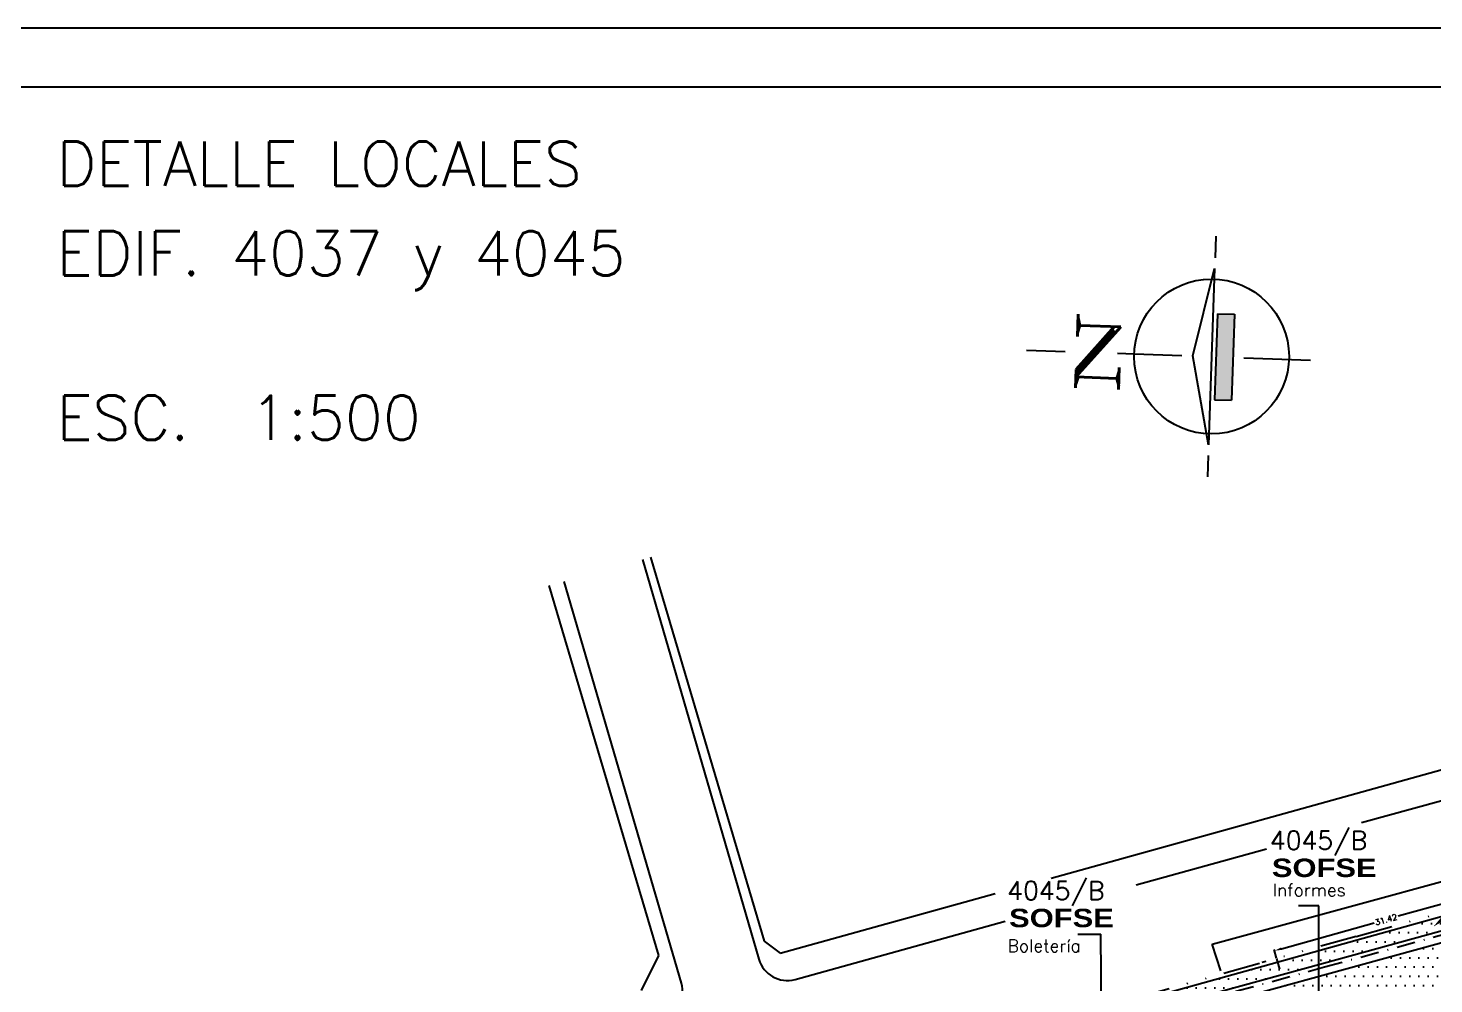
# Model space of a CAD drawing. Header units: metres. Extents: x -2640 to -492, y 2614 to 2999.
# Drawn here: x -2312.4 to -2121.8, y 2869 to 2998.5 of the extents above; entities that cross this region are included whole.
import ezdxf

# ---------------------------------------------------------------- set-up
doc = ezdxf.new("R2010")
doc.units = ezdxf.units.M
doc.header["$LTSCALE"] = 10
doc.header["$MEASUREMENT"] = 0
doc.linetypes.add('DASHDOT2', pattern=[0.5, 0.25, -0.125, 0, -0.125])
doc.linetypes.add('DIVIDE', pattern=[1.25, 0.5, -0.25, 0, -0.25, 0, -0.25])
doc.layers.get('0').update_dxf_attribs({"linetype": 'CONTINUOUS'})
doc.layers.get('DEFPOINTS').update_dxf_attribs({"linetype": 'CONTINUOUS'})
for name, color, linetype in [('CALLES', 2, 'CONTINUOUS'), ('HABILITA', 181, 'CONTINUOUS'), ('LIMITE', 2, 'DASHDOT2'), ('LINE_02', 2, 'CONTINUOUS'), ('NORTE', 4, 'CONTINUOUS'), ('PERMUTA', 130, 'CONTINUOUS'), ('RECUADRO', 9, 'CONTINUOUS'), ('RECUADRO2', 2, 'CONTINUOUS'), ('TEXT-03', 3, 'CONTINUOUS'), ('Titulo (Solo límites)', 102, 'DIVIDE'), ('TMR', 220, 'CONTINUOUS')]:
    doc.layers.add(name, color=color, linetype=linetype)
doc.styles.add('ROMANS', font='romans.shx')
doc.styles.add('ROMANT', font='romant', dxfattribs={"width": 2, "height": 1})
doc.styles.add('SANSSERIFBOLD', font='sasb____.pfb', dxfattribs={"width": 0.8, "height": 8})
doc.dimstyles.new('CHICAS', dxfattribs={"dimtxt": 0.8, "dimasz": 1, "dimexe": 0.18, "dimexo": 0.0625, "dimgap": 0.09, "dimtad": 0, "dimzin": 0, "dimdsep": 46, "dimtxsty": 'ROMANS', "dimcen": 0.09, "dimclrd": 1, "dimclre": 1, "dimclrt": 7, "dimadec": 0, "dimazin": 0, "dimtfac": 1, "dimtmove": 2, "dimatfit": 3, "dimfxl": 0, "dimtolj": 1, "dimtzin": 0, "dimarcsym": 0})

# ---------------------------------------------------------------- blocks, each defined once
blk = doc.blocks.new('*D9')
at = {"color": 1, "lineweight": -2}
for p, q in [((-2114.16, 2881.62), (-2126.7, 2878.13)), ((-2112.92, 2880.89), (-2113.25, 2882.07)), ((-2142.5, 2873.73), (-2129.96, 2877.22)), ((-2143.19, 2872.46), (-2143.51, 2873.64))]:
    blk.add_line(p, q, dxfattribs=at)
at = {"color": 1}
for points in [[(-2114.21, 2881.78), (-2114.12, 2881.46), (-2113.2, 2881.89)], [(-2142.55, 2873.89), (-2142.46, 2873.57), (-2143.47, 2873.46)]]:
    blk.add_solid(points, dxfattribs=at)
at = {"layer": 'DEFPOINTS', "color": 0}
for p in [(-2112.9, 2880.83), (-2143.47, 2873.46), (-2143.17, 2872.4)]:
    blk.add_point(p, dxfattribs=at)
at = {"color": 7, "insert": (-2128.33, 2877.68), "char_height": 0.8, "attachment_point": 5, "rotation": 15.5625, "style": 'ROMANS'}
blk.add_mtext('\\A1;31.42', dxfattribs=at)
blk = doc.blocks.new('NORTE')
at = {"layer": 'NORTE'}
for p, q in [((-11.03, 13.59), (-8.93, 11.56)), ((3.75, 5.37), (10.04, 11.87)), ((-7.89, 10.55), (9.29, -6.09)), ((-1.08, 0.39), (-7.89, 10.55)), ((-3.08, 6.71), (-1.46, 8.38)), ((-1.46, 8.38), (6.92, 0.27)), ((-3.08, 6.71), (5.3, -1.41)), ((9.29, -6.09), (-1.08, 0.39)), ((5.3, -1.41), (6.92, 0.27)), ((-6.6, -5.31), (-2.12, -0.68)), ((-8.17, -6.94), (-6.6, -5.31)), ((10.34, -7.1), (12.44, -9.13)), ((-16.75, -15.79), (-13.1, -12.02))]:
    blk.add_line(p, q, dxfattribs=at)
blk.add_circle((0.7, 2.23), 10.5, dxfattribs=at)
blk.add_solid([(-3.08, 6.71), (5.3, -1.41), (-1.46, 8.38), (6.92, 0.27)], dxfattribs=at)
at = {"layer": 'NORTE', "style": 'ROMANT', "width": 2}
blk.add_text('N', height=5.83, rotation=135.9182, dxfattribs=at).set_placement((-3.71, -10.82))

msp = doc.modelspace()

# ---------------------------------------------------------------- hatches: boundary and pattern name
at = {"layer": 'HABILITA'}
h = msp.add_hatch(dxfattribs=at)
h.set_pattern_fill('DOTS', color=256, scale=20, style=0)
h.set_pattern_definition([(0, (-2646.3747, 0), (0.625, 1.25), [0, -1.25])])
h.paths.add_polyline_path([(-2136.415, 2870.289), (-2171.544, 2860.655), (-2171.544, 2859.341), (-2139.767, 2859.341), (-2139.767, 2860.596), (-2131.43, 2860.692), (-2131.43, 2859.341), (-2128.61, 2859.341), (-2128.61, 2854.604), (-2102.931, 2854.619), (-2102.931, 2879.472)])
at = {"layer": 'PERMUTA'}
h = msp.add_hatch(dxfattribs=at)
h.set_pattern_fill('DOTS', color=256, scale=20, style=0)
h.set_pattern_definition([(0, (-2264.68, 1649.6632), (0.625, 1.25), [0, -1.25])])
edge = h.paths.add_edge_path()
edge.add_line((-2178.345, 2860.345), (-2202.564, 2853.752))
edge.add_line((-2202.564, 2853.752), (-2202.564, 2855.336))
edge.add_line((-2202.564, 2855.336), (-2162.408, 2866.52))
edge.add_line((-2162.408, 2866.52), (-2145.029, 2871.36))
edge.add_line((-2145.029, 2871.36), (-2132.235, 2874.923))
edge.add_line((-2132.235, 2874.923), (-2103.963, 2882.797))
edge.add_line((-2103.963, 2882.797), (-2103.959, 2883.537))
edge.add_line((-2103.959, 2883.537), (-2091.28, 2887.068))
edge.add_line((-2091.28, 2887.068), (-2091.287, 2884.253))
edge.add_line((-2091.287, 2884.253), (-2101.63, 2881.385))
edge.add_line((-2101.63, 2881.385), (-2136.812, 2871.736))
edge.add_line((-2136.812, 2871.736), (-2178.346, 2860.345))

# ---------------------------------------------------------------- linework, layer by layer
at = {"layer": 'CALLES'}
for p, q in [((-2229.136, 2926.501), (-2213.361, 2872.31)), ((-2228.046, 2926.805), (-2212.65, 2874.77)), ((-2223.846, 2869.059), (-2239.765, 2923.534)), ((-2226.897, 2872.812), (-2241.76, 2922.977)), ((-2173.718, 2883.31), (-2071.148, 2911.777)), ((-2131.659, 2890.823), (-2067.172, 2908.667)), ((-2162.201, 2882.371), (-2144.522, 2887.263)), ((-2210.46, 2873.113), (-2181.3, 2881.206)), ((-2208.453, 2869.573), (-2179.97, 2877.455)), ((-2212.65, 2874.77), (-2210.46, 2873.113)), ((-2229.282, 2868.06), (-2226.897, 2872.812))]:
    msp.add_line(p, q, dxfattribs=at)
for centre, start, end in [((-2209.52, 2873.428), 196.23121, 285.46706), ((-2227.686, 2867.937), 285.24928, 16.28967)]:
    msp.add_arc(centre, 4, start, end, dxfattribs=at)
at = {"layer": 'HABILITA'}
for p, q in [((-2136.415, 2870.289), (-2102.931, 2879.472)), ((-2177.949, 2858.898), (-2136.415, 2870.289))]:
    msp.add_line(p, q, dxfattribs=at)
at = {"layer": 'LIMITE'}
for p, q in [((-2136.679, 2871.253), (-2108.742, 2878.916)), ((-2143.168, 2872.397), (-2142.766, 2870.952)), ((-2178.214, 2859.862), (-2136.679, 2871.253))]:
    msp.add_line(p, q, dxfattribs=at)
at = {"layer": 'LINE_02', "color": 1}
for p, q in [((-2151.905, 2874.33), (-2042.693, 2904.27)), ((-2150.744, 2870.724), (-2151.905, 2874.33))]:
    msp.add_line(p, q, dxfattribs=at)
at = {"layer": 'PERMUTA'}
msp.add_lwpolyline([(-2178.345, 2860.345), (-2202.564, 2853.752), (-2202.564, 2855.336), (-2162.408, 2866.52), (-2145.029, 2871.36), (-2132.235, 2874.923), (-2103.963, 2882.797), (-2103.959, 2883.537), (-2091.28, 2887.068), (-2091.287, 2884.253), (-2101.63, 2881.385), (-2136.812, 2871.736), (-2178.346, 2860.345)], dxfattribs=at)
at = {"layer": 'RECUADRO'}
msp.add_line((-753.099, 2990.544), (-2615.495, 2990.544), dxfattribs=at)
at = {"layer": 'RECUADRO2'}
for q in [(-2640.495, 2998.544), (-2632.002, 2998.544), (-2632.002, 2998.544)]:
    msp.add_line((-745.099, 2998.544), q, dxfattribs=at)
at = {"layer": 'TEXT-03', "color": 2}
for p, q in [((-2137.459, 2879.547), (-2140.196, 2879.547)), ((-2137.459, 2846.395), (-2137.459, 2879.547)), ((-2170.119, 2875.715), (-2167.014, 2875.709)), ((-2166.709, 2850.02), (-2167.014, 2875.709))]:
    msp.add_line(p, q, dxfattribs=at)
at = {"layer": 'TEXT-03'}
msp.add_solid([(-2119.737, 2877.996), (-2120.273, 2878.633), (-2121.918, 2876.705)], dxfattribs=at)
at = {"layer": 'Titulo (Solo límites)'}
for p, q in [((-2132.369, 2875.405), (-2104.461, 2883.177)), ((-2132.369, 2875.405), (-2145.163, 2871.842)), ((-2162.542, 2867.002), (-2145.163, 2871.842))]:
    msp.add_line(p, q, dxfattribs=at)

# ---------------------------------------------------------------- block references
at = {"rotation": 312.0679032010171}
msp.add_blockref('NORTE', (-2154.109, 2953.044), dxfattribs=at)

# ---------------------------------------------------------------- texts
at = {"layer": 'TEXT-03', "style": 'ROMANS'}
for s, p in [('DETALLE LOCALES', (-2308.559, 2977.162)), ('EDIF. 4037 y 4045', (-2308.559, 2965.02)), ('ESC.  1:500', (-2308.559, 2942.718))]:
    msp.add_text(s, height=6, dxfattribs=at).set_placement(p)
at = {"layer": 'TEXT-03', "color": 4, "style": 'ROMANS'}
for p in [(-2144.075, 2887.179), (-2179.681, 2880.356)]:
    msp.add_text('4045/B', height=2.5, dxfattribs=at).set_placement(p)
at = {"layer": 'TEXT-03', "color": 2, "style": 'ROMANS'}
for s, p in [('Informes', (-2143.698, 2880.833)), ('Boletería', (-2179.63, 2873.276))]:
    msp.add_text(s, height=1.7, dxfattribs=at).set_placement(p)
at = {"layer": 'TMR', "style": 'SANSSERIFBOLD', "width": 1.2}
for p in [(-2143.811, 2883.446), (-2179.432, 2876.645)]:
    msp.add_text('SOFSE', height=2.5, dxfattribs=at).set_placement(p)

# ---------------------------------------------------------------- dimensions: what is measured, and where the dimension line sits
dim = msp.add_aligned_dim(p1=(-2112.9, 2880.827), p2=(-2143.168, 2872.397), distance=-1.106, dimstyle='CHICAS')
dim.commit()
dim.dimension.update_dxf_attribs({"geometry": '*D9', "text_midpoint": (-2128.331, 2877.678)})

doc.saveas('drawing.dxf')
